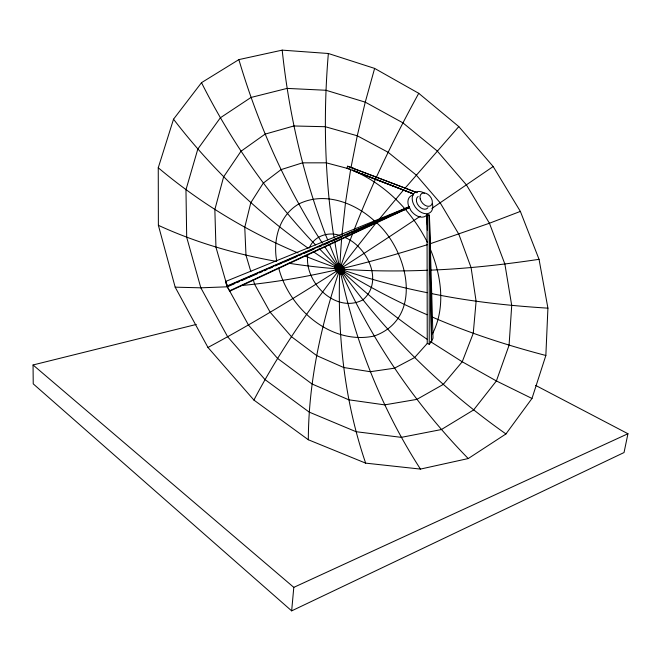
<?xml version="1.0" encoding="UTF-8"?>
<svg xmlns="http://www.w3.org/2000/svg" width="661" height="661" viewBox="0 0 661 661"><rect width="100%" height="100%" fill="white"/><g stroke="black" fill="none" stroke-linecap="round" stroke-linejoin="round"><path stroke-width="0.99" d="M308.323 439.755L253.907 400.07L207.967 347.463L175.173 287.171L158.376 225.318L158.26 167.77L173.529 119.195L201.506 82.666L238.869 59.606L282.197 50.137L328.352 53.5L374.622 68.405L418.744 93.317L458.808 126.59L493.172 166.539L520.372 211.413L539.046 259.327L547.919 308.158L545.854 355.478L531.981 398.467L505.946 433.947L468.228 458.552L420.446 469.087L365.657 463.138L308.323 439.755C308.538 368.788 327.451 299.284 352.71 233.44M341.712 237.977C335.391 313.595 340.977 391.015 365.657 463.138M328.352 53.5C323.262 113.626 324.534 174.33 333.433 234.044L334.152 238.034M535.691 385.429L627.95 433.732L624.034 452.545L291.658 610.863L293.798 587.365L33.05 364.971L196.284 324.444M341.952 234.952L345.505 202.679L350.669 169.282L326.245 162.829L302.507 162.846L280.999 169.646L263.276 183.13L250.8 202.729L244.768 227.301L245.983 255.204L250.874 271.696M429.419 215.164L431.641 341.456L433.013 338.176L429.419 215.164L427.031 214.734L427.246 343.464L429.229 344.241L431.459 341.745L429.22 215.453L427.031 214.734A12.501 8.486 51.1 0 1 410.836 210.454L409.308 207.133L227.037 286.477L229.772 291.179L409.217 207.645A12.501 8.486 51.1 0 1 411.035 195.854L413.067 195.127M351.057 167.316L357.262 135.778L365.26 102.149L374.622 68.405M307.844 254.245C303.647 281.883 335.606 314.182 362.889 299.863C384.314 281.479 367.136 246.363 344.596 237.316M417.108 192.673L347.595 166.217L346.992 168.315L413.555 193.962L361.146 173.389M354.197 229.673C372.374 182.733 394.584 137.447 418.744 93.317M432.434 333.937C446.125 307.15 441.284 274.852 429.89 248.115M253.907 400.07C287.37 336.185 331.384 278.603 376.44 222.559C407.878 250.61 424.676 317.991 374.2 336.036C330.707 345.339 289.171 308.53 278.711 268.093M309.406 247.941C313.859 235.936 328.517 231.317 339.969 235.539M379.042 219.411L403.797 189.674M405.102 188.137L458.808 126.59M427.246 343.464L414.596 357.576L394.468 368.194L370.276 371.713L343.662 367.508L316.652 355.577L291.443 336.672L270.175 312.24L254.617 284.304L253.18 279.454M493.172 166.539L431.856 208.438M420.189 216.296C350.983 262.4 281.305 308.117 207.967 347.463M229.458 290.857L409.308 207.133M293.798 587.365L627.95 433.732M409.142 206.777L225.558 281.487L226.888 286.106L409.142 206.777L409.217 207.645L385.66 217.899M228.301 286.395L234.895 283.528M236.778 282.71L239.613 281.479M241.496 280.652L247.148 278.198M249.032 277.372L257.509 273.679M259.393 272.861L262.227 271.63M264.111 270.812L266.937 269.581M268.82 268.763L272.588 267.118M275.414 265.887L277.298 265.069M279.182 264.251L282.007 263.02M283.9 262.202L297.086 256.46M298.97 255.633L301.796 254.402M303.68 253.584L314.049 249.073M318.759 247.024L321.585 245.793M323.469 244.975L329.12 242.513M331.012 241.686L341.373 237.175M346.083 235.126L348.909 233.895M350.793 233.077L359.278 229.384M361.162 228.566L363.988 227.334M365.872 226.516L368.698 225.285M370.581 224.459L379.067 220.774M380.951 219.948L383.777 218.725M399.674 211.528L409.217 207.645M520.372 211.413L489.437 223.236L429.518 243.992M427.576 244.62C366.648 263.822 304.258 279.834 240.488 285.602M539.046 259.327C503.12 264.664 466.963 268.721 430.65 270.142M227.037 286.477L227.359 286.808L215.949 247.197L214.85 209.578L223.608 176.875L240.959 151.286L265.069 134.133L293.864 125.978L325.253 126.714L357.262 135.778L388.106 152.261L416.207 175.041L440.185 202.836L458.825 234.209L471.086 267.598L476.102 301.276L473.251 333.342L462.229 361.774L443.184 384.462L416.843 399.393L384.652 404.871L348.777 399.798L312.025 383.991L277.546 358.386L248.462 325.014L227.359 286.808L200.828 287.816L175.173 287.171M427.65 270.242C381.29 272.117 334.656 270.423 288.783 263.227M547.919 308.158C508.78 305.729 469.674 301.457 431.245 293.517M276.678 261.442C235.977 254.179 195.978 242.637 158.376 225.318M427.312 292.691C386.288 284.61 346.157 272.34 307.299 256.98L305.432 256.162M545.854 355.478C506.987 345.306 468.641 332.896 431.79 316.834M347.595 166.217L417.083 192.673M354.296 171.174L413.53 193.954M352.569 170.034L359.237 172.645M297.979 252.89C247.462 231.755 200.151 203.043 158.26 167.77M427.089 314.727C387.164 297.491 349.033 276.191 313.182 251.585M531.981 398.467L496.394 380.951L462.229 361.774L430.336 341.522M351.635 167.332L354.362 168.753M352.478 170.232C385.289 184.27 411.621 210.867 427.527 242.595M426.998 339.209C388.214 312.612 351.817 282.47 319.222 248.544M505.946 433.947C434.442 383.62 372.126 320.04 324.642 246.545M308.109 248.172C257.162 212.164 211.503 168.729 173.529 119.195M374.886 221.328C355.089 202.828 324.576 191.145 298.78 203.985C279.413 215.304 272.894 239.356 276.62 260.426M291.658 610.863L33.232 383.867L33.05 364.971M315.611 244.925L312.719 242.025C268.275 194.557 230.689 140.785 201.506 82.666M468.228 458.552C408.415 397.377 361.005 324.212 329.624 244.62M226.888 286.106L227.359 286.808M322.353 243.124C285.676 186.493 257.98 124.268 238.869 59.606M225.558 281.487L227.905 286.684M420.446 469.087C376.233 400.549 347.835 322.403 334.863 242.017M327.716 239.993L325.427 234.44C303.102 175.198 288.824 113.072 282.197 50.137M427.353 224.98L427.031 214.734L427.328 230.127M429.22 215.453L429.229 344.241M427.907 207.744A7.535 5.09 51.1 0 1 418.81 206.05A7.535 5.09 51.1 0 1 418.157 196.449M432.443 203.869A12.559 8.486 51.1 0 1 427.601 213.61A12.559 8.486 51.1 0 1 415.166 206.967L413.538 204.142A12.559 8.486 51.1 0 1 415.331 192.318L417.479 191.558A12.559 8.486 51.1 0 1 424.395 193.152M511.713 305.456L509.077 345.24L496.394 380.951L473.623 409.944L441.399 429.543L401.334 437.359L356.056 431.707L309.183 412.092L264.97 379.554L227.665 336.796L200.828 287.816L186.699 237.291L185.964 189.773L197.813 149.064L220.336 117.807L251.006 97.456L287.089 88.4L325.964 90.268L365.26 102.149L402.913 122.839L437.161 150.931L466.451 184.94L489.437 223.236L504.88 264.053L511.713 305.456M343.687 270.357C342.943 275.835 335.243 271.935 335.962 267.697C336.722 262.243 344.389 266.135 343.687 270.357M420.222 198.944A7.568 5.09 51.1 0 0 430.617 205.753A7.568 5.09 51.1 0 0 427.7 194.202A7.568 5.09 51.1 0 0 420.222 198.944M335.036 268.366A5.685 4.206 51.2 0 0 342.861 273.803A5.685 4.206 51.2 0 0 341.547 264.954A5.685 4.206 51.2 0 0 335.036 268.366"/></g></svg>
